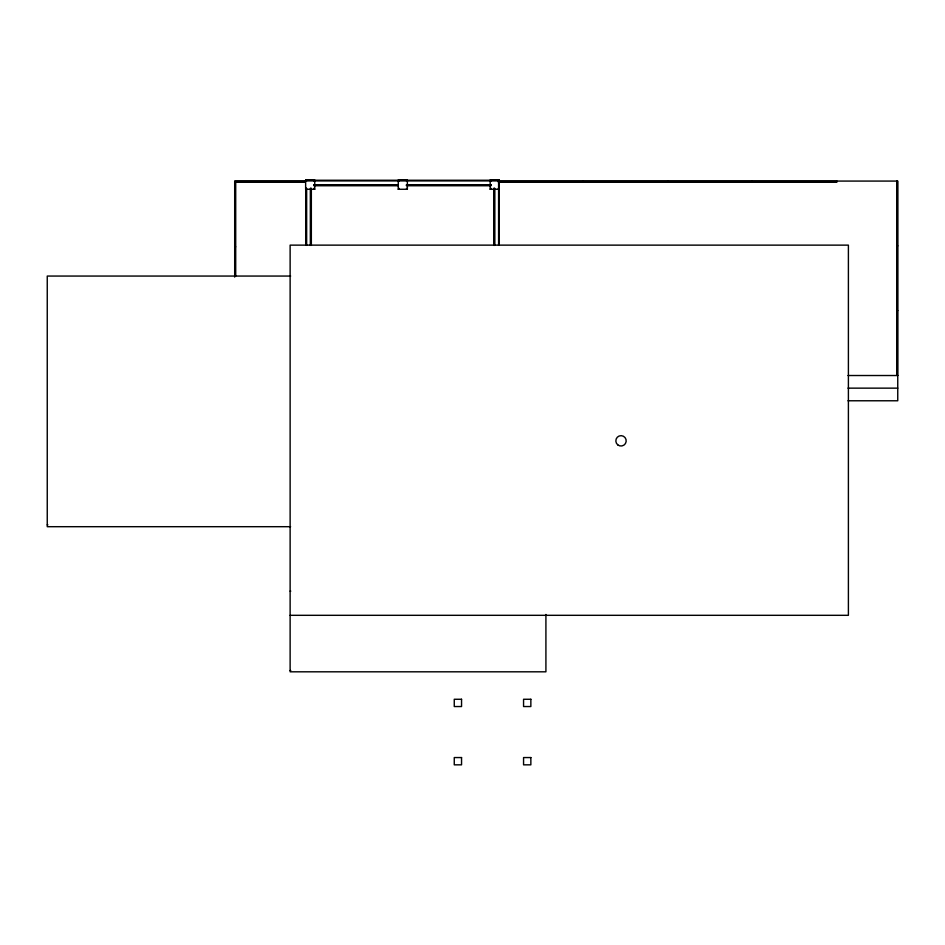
<?xml version="1.0" encoding="UTF-8"?>
<svg xmlns="http://www.w3.org/2000/svg" width="945" height="945" viewBox="0 0 945 945"><rect width="100%" height="100%" fill="white"/><g stroke="black" fill="none" stroke-linecap="round" stroke-linejoin="round"><path stroke-width="1.42" d="M305.637 189.272L305.637 180.164L314.744 180.164L314.744 189.272L305.637 189.272L306.546 188.362L306.546 245.405M313.834 181.074L314.744 180.164M398.258 189.272L398.258 180.164L407.366 180.164L407.366 189.272L398.258 189.272L399.168 188.362M406.456 181.074L407.366 180.164M499.243 245.369L499.279 180.164L490.171 180.164L490.171 189.272L491.081 188.362M499.279 180.164L498.369 181.074L897.75 181.074L897.75 400.774L847.984 400.774M305.743 180.259L499.243 180.259M499.243 180.908L306.393 180.908L306.393 180.259M305.412 181.074L234.691 181.074L234.691 277.086M234.691 181.393L305.081 181.393M498.369 181.393L836.868 181.393M234.691 181.724L305.081 181.724M498.369 181.724L836.868 181.724M234.691 182.042L305.081 182.042M498.369 182.042L836.868 182.042L836.868 181.074M313.834 184.712L397.703 184.712M406.456 184.712L491.081 184.712M313.834 185.043L397.703 185.043M406.456 185.043L491.081 185.043M313.834 185.362L397.703 185.362M406.456 185.362L491.081 185.362M313.834 185.681L397.703 185.681M406.456 185.681L491.081 185.681M490.171 189.272L499.279 189.272L498.369 188.362M896.781 245.842L897.75 245.842M234.691 246.81L235.659 246.81M290.647 276.058L47.25 276.058L47.25 526.696L290.599 526.696M896.781 310.61L897.75 310.61M897.75 375.389L896.781 375.389L896.781 181.074M847.984 375.519L897.75 375.519M847.984 388.147L897.75 388.147M47.25 524.818L47.9 524.818M290.127 591.133L290.776 591.133M290.127 615.313L848.397 615.313L848.397 245.133L290.127 245.133L290.127 671.812L545.915 671.812L545.915 614.463M290.127 670.56L290.776 670.56M490.171 180.164L491.081 181.074M398.258 180.164L399.168 181.074M406.456 188.362L407.366 189.272M305.637 180.164L306.546 181.074M313.834 188.362L314.744 189.272M897.431 181.074L897.431 375.389M897.1 181.074L897.1 375.389M752.244 181.074L752.244 182.042M667.619 181.074L667.619 182.042M582.994 181.074L582.994 182.042M498.594 180.908L498.594 245.369M494.731 188.362L494.731 245.405M494.4 188.362L494.4 245.405M494.081 188.362L494.081 245.405M493.751 188.362L493.751 245.405M311.342 188.362L311.342 245.405M311.011 188.362L311.011 245.405M310.692 188.362L310.692 245.405M310.362 188.362L310.362 245.405M306.393 188.232L306.393 245.369M305.743 189.118L305.743 245.204M235.659 182.042L235.659 276.034M235.34 182.042L235.34 276.034M235.01 182.042L235.01 276.034M461.55 699.265L454.261 699.265L454.261 706.541L461.55 706.541L461.55 699.265M530.854 699.265L523.565 699.265L523.565 706.541L530.854 706.541L530.854 699.265M461.55 757.559L454.261 757.559L454.261 764.836L461.55 764.836L461.55 757.559M530.854 757.559L523.565 757.559L523.565 764.836L530.854 764.836L530.854 757.559M617.794 444.894A5.186 5.186 0 0 0 626.145 441.598A5.186 5.186 0 0 0 619.105 436.023A5.186 5.186 0 0 0 617.794 444.894"/></g></svg>
